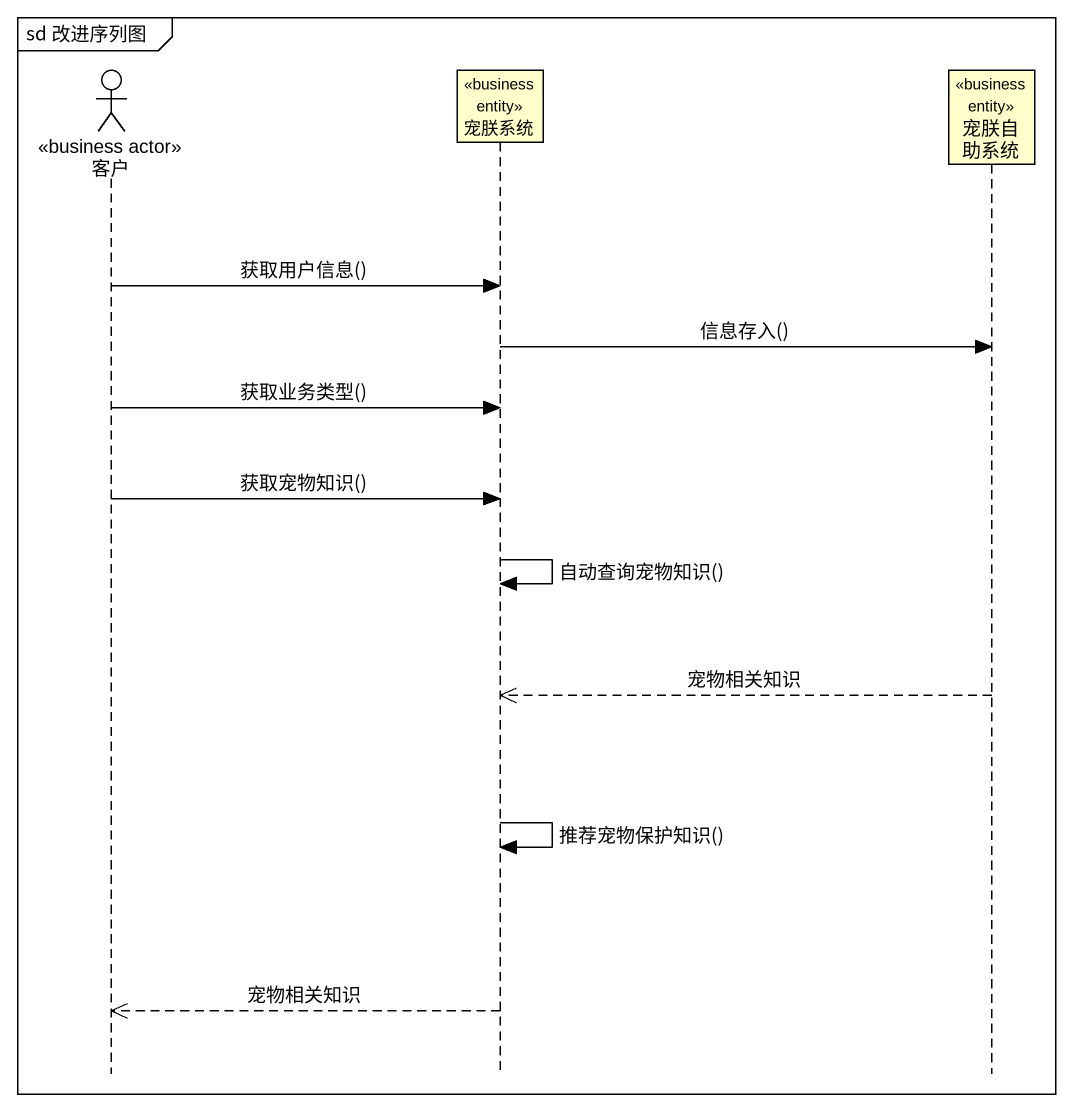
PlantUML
@startuml
mainframe sd 改进序列图
hide footbox
actor 客户 <<business actor>>
participant 宠朕系统 <<business entity>>
participant 宠朕自助系统 <<business entity>>

客户 -> 宠朕系统 : 获取用户信息()
宠朕系统 -> 宠朕自助系统 : 信息存入()
客户 -> 宠朕系统 : 获取业务类型()
客户 -> 宠朕系统 : 获取宠物知识()
宠朕系统 -> 宠朕系统 : 自动查询宠物知识()
宠朕自助系统 -->> 宠朕系统 : 宠物相关知识
宠朕系统 -> 宠朕系统 : 推荐宠物保护知识()
宠朕系统 -->> 客户 : 宠物相关知识
@enduml
